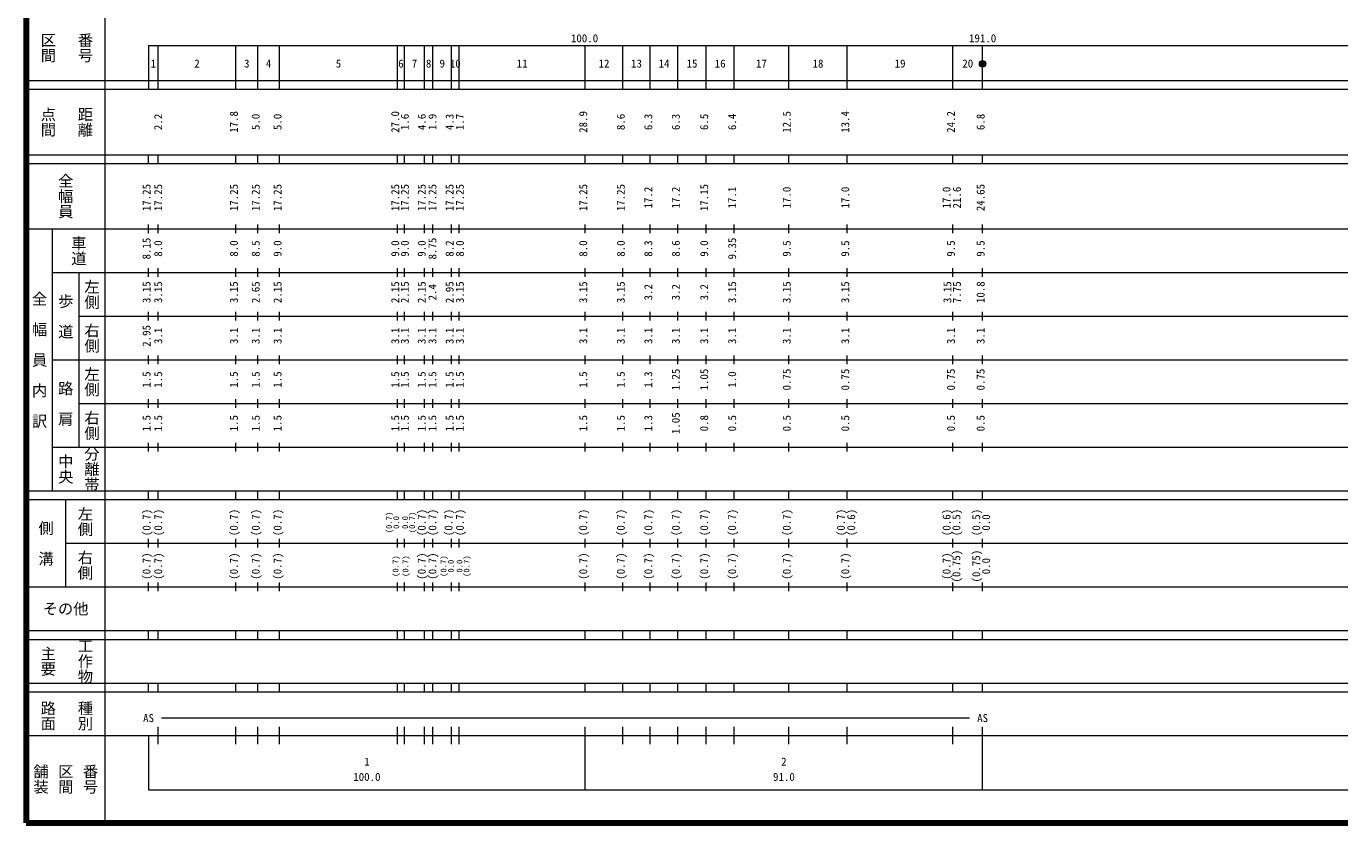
# Model space of a CAD drawing. Units: millimetres on the paper, enlarged 1000 times. Extents: x 40000 to 680000, y 20000 to 380000.
# Drawn here: x 40000 to 340780, y 20000 to 202409 of the extents above; entities that cross this region are included whole.
import ezdxf
from ezdxf.enums import TextEntityAlignment as Align

# ---------------------------------------------------------------- set-up
doc = ezdxf.new("R2010")
doc.units = ezdxf.units.MM
doc.header["$LTSCALE"] = 1000
doc.header["$PDMODE"] = 32
doc.header["$PDSIZE"] = 500
doc.layers.add('M-TTL', color=2, linetype='Continuous', lineweight=140)
doc.layers.add('M-TTL-BAND', color=7, linetype='Continuous', lineweight=13)
doc.styles.add('@ＭＳ ゴシック', font='')
doc.styles.add('ＭＳ ゴシック', font='')
doc.styles.get('@ＭＳ ゴシック').set_extended_font_data('@MS Gothic')
doc.styles.get('ＭＳ ゴシック').set_extended_font_data('MS Gothic')

msp = doc.modelspace()

# ---------------------------------------------------------------- linework, layer by layer
at = {"layer": 'M-TTL'}
for p, q in [((40000, 380000), (40000, 20000)), ((40000, 20000), (680000, 20000))]:
    msp.add_line(p, q, dxfattribs=at)
at = {"layer": 'M-TTL-BAND'}
for p, q in [((58000, 370000), (58000, 20000)), ((68000, 198000), (579000, 198000)), ((68000, 198000), (68000, 188000)), ((70200, 188000), (70200, 198000)), ((88000, 188000), (88000, 198000)), ((93000, 188000), (93000, 198000)), ((98000, 188000), (98000, 198000)), ((125000, 188000), (125000, 198000)), ((126600, 188000), (126600, 198000)), ((131200, 188000), (131200, 198000)), ((133100, 188000), (133100, 198000)), ((137400, 188000), (137400, 198000)), ((139100, 188000), (139100, 198000)), ((168000, 188000), (168000, 198000)), ((176600, 188000), (176600, 198000)), ((182900, 188000), (182900, 198000)), ((189200, 188000), (189200, 198000)), ((195700, 188000), (195700, 198000)), ((202100, 188000), (202100, 198000)), ((214600, 188000), (214600, 198000)), ((228000, 188000), (228000, 198000)), ((252200, 188000), (252200, 198000)), ((259000, 188000), (259000, 198000)), ((40000, 190000), (579000, 190000)), ((40000, 188000), (579000, 188000)), ((40000, 173000), (579000, 173000)), ((68000, 171000), (68000, 173000)), ((70200, 171000), (70200, 173000)), ((88000, 171000), (88000, 173000)), ((93000, 171000), (93000, 173000)), ((98000, 171000), (98000, 173000)), ((125000, 171000), (125000, 173000)), ((126600, 171000), (126600, 173000)), ((131200, 171000), (131200, 173000)), ((133100, 171000), (133100, 173000)), ((137400, 171000), (137400, 173000)), ((139100, 171000), (139100, 173000)), ((168000, 171000), (168000, 173000)), ((176600, 171000), (176600, 173000)), ((182900, 171000), (182900, 173000)), ((189200, 171000), (189200, 173000)), ((195700, 171000), (195700, 173000)), ((202100, 171000), (202100, 173000)), ((214600, 171000), (214600, 173000)), ((228000, 171000), (228000, 173000)), ((252200, 171000), (252200, 173000)), ((259000, 171000), (259000, 173000)), ((40000, 171000), (579000, 171000)), ((68000, 155000), (68000, 157000)), ((70200, 155000), (70200, 157000)), ((88000, 155000), (88000, 157000)), ((93000, 155000), (93000, 157000)), ((98000, 155000), (98000, 157000)), ((125000, 155000), (125000, 157000)), ((126600, 155000), (126600, 157000)), ((131200, 155000), (131200, 157000)), ((133100, 155000), (133100, 157000)), ((137400, 155000), (137400, 157000)), ((139100, 155000), (139100, 157000)), ((168000, 155000), (168000, 157000)), ((176600, 155000), (176600, 157000)), ((182900, 155000), (182900, 157000)), ((189200, 155000), (189200, 157000)), ((195700, 155000), (195700, 157000)), ((202100, 155000), (202100, 157000)), ((214600, 155000), (214600, 157000)), ((228000, 155000), (228000, 157000)), ((252200, 155000), (252200, 157000)), ((259000, 155000), (259000, 157000)), ((40000, 156000), (579000, 156000)), ((46000, 96000), (46000, 156000)), ((46000, 146000), (579000, 146000)), ((52000, 146000), (52000, 106000)), ((68000, 145000), (68000, 147000)), ((70200, 145000), (70200, 147000)), ((88000, 145000), (88000, 147000)), ((93000, 145000), (93000, 147000)), ((98000, 145000), (98000, 147000)), ((125000, 145000), (125000, 147000)), ((126600, 145000), (126600, 147000)), ((131200, 145000), (131200, 147000)), ((133100, 145000), (133100, 147000)), ((137400, 145000), (137400, 147000)), ((139100, 145000), (139100, 147000)), ((168000, 145000), (168000, 147000)), ((176600, 145000), (176600, 147000)), ((182900, 145000), (182900, 147000)), ((189200, 145000), (189200, 147000)), ((195700, 145000), (195700, 147000)), ((202100, 145000), (202100, 147000)), ((214600, 145000), (214600, 147000)), ((228000, 145000), (228000, 147000)), ((252200, 145000), (252200, 147000)), ((259000, 145000), (259000, 147000)), ((52000, 136000), (579000, 136000)), ((68000, 135000), (68000, 137000)), ((70200, 135000), (70200, 137000)), ((88000, 135000), (88000, 137000)), ((93000, 135000), (93000, 137000)), ((98000, 135000), (98000, 137000)), ((125000, 135000), (125000, 137000)), ((126600, 135000), (126600, 137000)), ((131200, 135000), (131200, 137000)), ((133100, 135000), (133100, 137000)), ((137400, 135000), (137400, 137000)), ((139100, 135000), (139100, 137000)), ((168000, 135000), (168000, 137000)), ((176600, 135000), (176600, 137000)), ((182900, 135000), (182900, 137000)), ((189200, 135000), (189200, 137000)), ((195700, 135000), (195700, 137000)), ((202100, 135000), (202100, 137000)), ((214600, 135000), (214600, 137000)), ((228000, 135000), (228000, 137000)), ((252200, 135000), (252200, 137000)), ((259000, 135000), (259000, 137000)), ((68000, 125000), (68000, 127000)), ((70200, 125000), (70200, 127000)), ((88000, 125000), (88000, 127000)), ((93000, 125000), (93000, 127000)), ((98000, 125000), (98000, 127000)), ((125000, 125000), (125000, 127000)), ((126600, 125000), (126600, 127000)), ((131200, 125000), (131200, 127000)), ((133100, 125000), (133100, 127000)), ((137400, 125000), (137400, 127000)), ((139100, 125000), (139100, 127000)), ((168000, 125000), (168000, 127000)), ((176600, 125000), (176600, 127000)), ((182900, 125000), (182900, 127000)), ((189200, 125000), (189200, 127000)), ((195700, 125000), (195700, 127000)), ((202100, 125000), (202100, 127000)), ((214600, 125000), (214600, 127000)), ((228000, 125000), (228000, 127000)), ((252200, 125000), (252200, 127000)), ((259000, 125000), (259000, 127000)), ((46000, 126000), (579000, 126000)), ((52000, 116000), (579000, 116000)), ((68000, 115000), (68000, 117000)), ((70200, 115000), (70200, 117000)), ((88000, 115000), (88000, 117000)), ((93000, 115000), (93000, 117000)), ((98000, 115000), (98000, 117000)), ((125000, 115000), (125000, 117000)), ((126600, 115000), (126600, 117000)), ((131200, 115000), (131200, 117000)), ((133100, 115000), (133100, 117000)), ((137400, 115000), (137400, 117000)), ((139100, 115000), (139100, 117000)), ((168000, 115000), (168000, 117000)), ((176600, 115000), (176600, 117000)), ((182900, 115000), (182900, 117000)), ((189200, 115000), (189200, 117000)), ((195700, 115000), (195700, 117000)), ((202100, 115000), (202100, 117000)), ((214600, 115000), (214600, 117000)), ((228000, 115000), (228000, 117000)), ((252200, 115000), (252200, 117000)), ((259000, 115000), (259000, 117000)), ((46000, 106000), (579000, 106000)), ((68000, 105000), (68000, 107000)), ((70200, 105000), (70200, 107000)), ((88000, 105000), (88000, 107000)), ((93000, 105000), (93000, 107000)), ((98000, 105000), (98000, 107000)), ((125000, 105000), (125000, 107000)), ((126600, 105000), (126600, 107000)), ((131200, 105000), (131200, 107000)), ((133100, 105000), (133100, 107000)), ((137400, 105000), (137400, 107000)), ((139100, 105000), (139100, 107000)), ((168000, 105000), (168000, 107000)), ((176600, 105000), (176600, 107000)), ((182900, 105000), (182900, 107000)), ((189200, 105000), (189200, 107000)), ((195700, 105000), (195700, 107000)), ((202100, 105000), (202100, 107000)), ((214600, 105000), (214600, 107000)), ((228000, 105000), (228000, 107000)), ((252200, 105000), (252200, 107000)), ((259000, 105000), (259000, 107000)), ((40000, 96000), (579000, 96000)), ((40000, 94000), (579000, 94000)), ((49000, 94000), (49000, 74000)), ((68000, 94000), (68000, 96000)), ((70200, 94000), (70200, 96000)), ((88000, 94000), (88000, 96000)), ((93000, 94000), (93000, 96000)), ((98000, 94000), (98000, 96000)), ((125000, 94000), (125000, 96000)), ((126600, 94000), (126600, 96000)), ((131200, 94000), (131200, 96000)), ((133100, 94000), (133100, 96000)), ((137400, 94000), (137400, 96000)), ((139100, 94000), (139100, 96000)), ((168000, 94000), (168000, 96000)), ((176600, 94000), (176600, 96000)), ((182900, 94000), (182900, 96000)), ((189200, 94000), (189200, 96000)), ((195700, 94000), (195700, 96000)), ((202100, 94000), (202100, 96000)), ((214600, 94000), (214600, 96000)), ((228000, 94000), (228000, 96000)), ((252200, 94000), (252200, 96000)), ((259000, 94000), (259000, 96000)), ((68000, 83000), (68000, 85000)), ((70200, 83000), (70200, 85000)), ((88000, 83000), (88000, 85000)), ((93000, 83000), (93000, 85000)), ((98000, 83000), (98000, 85000)), ((125000, 83000), (125000, 85000)), ((126600, 83000), (126600, 85000)), ((131200, 83000), (131200, 85000)), ((133100, 83000), (133100, 85000)), ((137400, 83000), (137400, 85000)), ((139100, 83000), (139100, 85000)), ((168000, 83000), (168000, 85000)), ((176600, 83000), (176600, 85000)), ((182900, 83000), (182900, 85000)), ((189200, 83000), (189200, 85000)), ((195700, 83000), (195700, 85000)), ((202100, 83000), (202100, 85000)), ((214600, 83000), (214600, 85000)), ((228000, 83000), (228000, 85000)), ((252200, 83000), (252200, 85000)), ((259000, 83000), (259000, 85000)), ((49000, 84000), (579000, 84000)), ((40000, 74000), (579000, 74000)), ((68000, 73000), (68000, 75000)), ((70200, 73000), (70200, 75000)), ((88000, 73000), (88000, 75000)), ((93000, 73000), (93000, 75000)), ((98000, 73000), (98000, 75000)), ((125000, 73000), (125000, 75000)), ((126600, 73000), (126600, 75000)), ((131200, 73000), (131200, 75000)), ((133100, 73000), (133100, 75000)), ((137400, 73000), (137400, 75000)), ((139100, 73000), (139100, 75000)), ((168000, 73000), (168000, 75000)), ((176600, 73000), (176600, 75000)), ((182900, 73000), (182900, 75000)), ((189200, 73000), (189200, 75000)), ((195700, 73000), (195700, 75000)), ((202100, 73000), (202100, 75000)), ((214600, 73000), (214600, 75000)), ((228000, 73000), (228000, 75000)), ((252200, 73000), (252200, 75000)), ((259000, 73000), (259000, 75000)), ((40000, 64000), (579000, 64000)), ((68000, 62000), (68000, 64000)), ((70200, 62000), (70200, 64000)), ((88000, 62000), (88000, 64000)), ((93000, 62000), (93000, 64000)), ((98000, 62000), (98000, 64000)), ((125000, 62000), (125000, 64000)), ((126600, 62000), (126600, 64000)), ((131200, 62000), (131200, 64000)), ((133100, 62000), (133100, 64000)), ((137400, 62000), (137400, 64000)), ((139100, 62000), (139100, 64000)), ((168000, 62000), (168000, 64000)), ((176600, 62000), (176600, 64000)), ((182900, 62000), (182900, 64000)), ((189200, 62000), (189200, 64000)), ((195700, 62000), (195700, 64000)), ((202100, 62000), (202100, 64000)), ((214600, 62000), (214600, 64000)), ((228000, 62000), (228000, 64000)), ((252200, 62000), (252200, 64000)), ((259000, 62000), (259000, 64000)), ((40000, 62000), (579000, 62000)), ((40000, 52000), (579000, 52000)), ((68000, 50000), (68000, 52000)), ((70200, 50000), (70200, 52000)), ((88000, 50000), (88000, 52000)), ((93000, 50000), (93000, 52000)), ((98000, 50000), (98000, 52000)), ((125000, 50000), (125000, 52000)), ((126600, 50000), (126600, 52000)), ((131200, 50000), (131200, 52000)), ((133100, 50000), (133100, 52000)), ((137400, 50000), (137400, 52000)), ((139100, 50000), (139100, 52000)), ((168000, 50000), (168000, 52000)), ((176600, 50000), (176600, 52000)), ((182900, 50000), (182900, 52000)), ((189200, 50000), (189200, 52000)), ((195700, 50000), (195700, 52000)), ((202100, 50000), (202100, 52000)), ((214600, 50000), (214600, 52000)), ((228000, 50000), (228000, 52000)), ((252200, 50000), (252200, 52000)), ((252200, 50000), (252200, 52000)), ((259000, 50000), (259000, 52000)), ((259000, 50000), (259000, 52000)), ((40000, 50000), (579000, 50000)), ((71000, 44000), (256000, 44000)), ((40000, 40000), (579000, 40000)), ((68000, 40000), (68000, 27500)), ((70200, 38000), (70200, 42000)), ((88000, 38000), (88000, 42000)), ((93000, 38000), (93000, 42000)), ((98000, 38000), (98000, 42000)), ((125000, 38000), (125000, 42000)), ((126600, 38000), (126600, 42000)), ((131200, 38000), (131200, 42000)), ((133100, 38000), (133100, 42000)), ((137400, 38000), (137400, 42000)), ((139100, 38000), (139100, 42000)), ((168000, 27500), (168000, 42000)), ((176600, 38000), (176600, 42000)), ((182900, 38000), (182900, 42000)), ((189200, 38000), (189200, 42000)), ((195700, 38000), (195700, 42000)), ((202100, 38000), (202100, 42000)), ((214600, 38000), (214600, 42000)), ((228000, 38000), (228000, 42000)), ((252200, 38000), (252200, 42000)), ((259000, 27500), (259000, 42000)), ((68000, 27500), (579000, 27500))]:
    msp.add_line(p, q, dxfattribs=at)
for radius in [750, 600, 450, 300, 150, 20]:
    msp.add_circle((259000, 193791), radius, dxfattribs=at)
msp.add_point((259000, 193791), dxfattribs=at)

# ---------------------------------------------------------------- texts
at = {"layer": 'M-TTL-BAND', "style": '@ＭＳ ゴシック'}
for s, p in [('区間', (45000, 197500)), ('番号', (53500, 197500)), ('点間', (45000, 180500)), ('距離', (53500, 180500)), ('全幅員', (49000, 163500)), ('車道', (52000, 151000)), ('全\u3000幅\u3000員\u3000内\u3000訳', (43000, 126000)), ('左側', (55000, 141000)), ('歩\u3000道', (49000, 136000)), ('右側', (55000, 131000)), ('左側', (55000, 121000)), ('路\u3000肩', (49000, 116000)), ('右側', (55000, 111000)), ('分離帯', (55000, 101000)), ('中央', (49000, 101000)), ('左側', (53500, 89000)), ('側\u3000溝', (44500, 84000)), ('右側', (53500, 79000)), ('主要', (45000, 57000)), ('工作物', (53500, 57000)), ('路面', (45000, 44500)), ('種別', (53500, 44500)), ('舗装', (43333, 30000)), ('区間', (49000, 30000)), ('番号', (54667, 30000))]:
    msp.add_text(s, height=2566, rotation=270, dxfattribs=at).set_placement(p, align=Align.MIDDLE_CENTER)
at = {"layer": 'M-TTL-BAND', "style": 'ＭＳ ゴシック'}
for s, p in [('100.0', (167844, 198195)), ('191.0', (259000, 198195)), ('1', (69100, 192405)), ('2', (79100, 192405)), ('3', (90500, 192405)), ('4', (95500, 192405)), ('5', (111500, 192405)), ('6', (125800, 192405)), ('7', (128900, 192405)), ('8', (132150, 192405)), ('9', (135250, 192405)), ('10', (138250, 192405)), ('11', (153550, 192405)), ('12', (172300, 192405)), ('13', (179750, 192405)), ('14', (186050, 192405)), ('15', (192450, 192405)), ('16', (198900, 192405)), ('17', (208350, 192405)), ('18', (221300, 192405)), ('19', (240100, 192405)), ('20', (255600, 192405)), ('AS', (68000, 42500)), ('AS', (259000, 42500)), ('1', (118000, 32523)), ('2', (213500, 32523)), ('100.0', (118000, 29033)), ('91.0', (213500, 29033))]:
    msp.add_text(s, height=1833, dxfattribs=at).set_placement(p, align=Align.BOTTOM_CENTER)
for s, p in [('2.2', (71669, 180500)), ('17.8', (89000, 180500)), ('5.0', (94000, 180500)), ('5.0', (99000, 180500)), ('27.0', (125948, 180500)), ('1.6', (128151, 180500)), ('4.6', (132012, 180500)), ('1.9', (134465, 180500)), ('4.3', (138400, 180500)), ('1.7', (140751, 180500)), ('28.9', (169000, 180500)), ('8.6', (177600, 180500)), ('6.3', (183900, 180500)), ('6.3', (190200, 180500)), ('6.5', (196700, 180500)), ('6.4', (203100, 180500)), ('12.5', (215600, 180500)), ('13.4', (229000, 180500)), ('24.2', (253200, 180500)), ('6.8', (260000, 180500)), ('17.25', (69000, 163174)), ('17.25', (71669, 163174)), ('17.25', (89000, 163174)), ('17.25', (94000, 163174)), ('17.25', (99000, 163174)), ('17.25', (125948, 163174)), ('17.25', (128151, 163174)), ('17.25', (132012, 163174)), ('17.25', (134465, 163174)), ('17.25', (138400, 163174)), ('17.25', (140751, 163174)), ('17.25', (169000, 163174)), ('17.25', (177600, 163174)), ('17.2', (183900, 163174)), ('17.2', (190200, 163174)), ('17.15', (196700, 163174)), ('17.1', (203100, 163174)), ('17.0', (215600, 163174)), ('17.0', (229000, 163174)), ('17.0', (252200, 163174)), ('21.6', (254570, 163174)), ('24.65', (260000, 163174)), ('8.15', (69000, 151500)), ('8.75', (134465, 151500)), ('9.35', (203100, 151500)), ('8.0', (71669, 151500)), ('8.0', (89000, 151500)), ('8.5', (94000, 151500)), ('9.0', (99000, 151500)), ('9.0', (125948, 151500)), ('9.0', (128151, 151500)), ('9.0', (132012, 151500)), ('8.2', (138400, 151500)), ('8.0', (140751, 151500)), ('8.0', (169000, 151500)), ('8.0', (177600, 151500)), ('8.3', (183900, 151500)), ('8.6', (190200, 151500)), ('9.0', (196700, 151500)), ('9.5', (215600, 151500)), ('9.5', (229000, 151500)), ('9.5', (253200, 151500)), ('9.5', (260000, 151500)), ('3.15', (69000, 141500)), ('3.15', (71669, 141500)), ('3.15', (89000, 141500)), ('2.65', (94000, 141500)), ('2.15', (99000, 141500)), ('2.15', (125948, 141500)), ('2.15', (128151, 141500)), ('2.15', (132012, 141500)), ('2.4', (134465, 141500)), ('2.95', (138400, 141500)), ('3.15', (140751, 141500)), ('3.15', (169000, 141500)), ('3.15', (177600, 141500)), ('3.2', (183900, 141500)), ('3.2', (190200, 141500)), ('3.2', (196700, 141500)), ('3.15', (203100, 141500)), ('3.15', (215600, 141500)), ('3.15', (229000, 141500)), ('3.15', (252388, 141500)), ('7.75', (254570, 141500)), ('10.8', (260000, 141500)), ('2.95', (69000, 131500)), ('3.1', (71669, 131500)), ('3.1', (89000, 131500)), ('3.1', (94000, 131500)), ('3.1', (99000, 131500)), ('3.1', (125948, 131500)), ('3.1', (128151, 131500)), ('3.1', (132012, 131500)), ('3.1', (134465, 131500)), ('3.1', (138400, 131500)), ('3.1', (140751, 131500)), ('3.1', (169000, 131500)), ('3.1', (177600, 131500)), ('3.1', (183900, 131500)), ('3.1', (190200, 131500)), ('3.1', (196700, 131500)), ('3.1', (203100, 131500)), ('3.1', (215600, 131500)), ('3.1', (229000, 131500)), ('3.1', (253200, 131500)), ('3.1', (260000, 131500)), ('1.25', (190200, 121500)), ('1.05', (196700, 121500)), ('0.75', (215600, 121500)), ('0.75', (229000, 121500)), ('0.75', (253200, 121500)), ('0.75', (260000, 121500)), ('1.5', (69000, 121500)), ('1.5', (71669, 121500)), ('1.5', (89000, 121500)), ('1.5', (94000, 121500)), ('1.5', (99000, 121500)), ('1.5', (125948, 121500)), ('1.5', (128151, 121500)), ('1.5', (132012, 121500)), ('1.5', (134465, 121500)), ('1.5', (138400, 121500)), ('1.5', (140751, 121500)), ('1.5', (169000, 121500)), ('1.5', (177600, 121500)), ('1.3', (183900, 121500)), ('1.0', (203100, 121500)), ('1.5', (69000, 111500)), ('1.5', (71669, 111500)), ('1.5', (89000, 111500)), ('1.5', (94000, 111500)), ('1.5', (99000, 111500)), ('1.5', (125948, 111500)), ('1.5', (128151, 111500)), ('1.5', (132012, 111500)), ('1.5', (134465, 111500)), ('1.5', (138400, 111500)), ('1.5', (140751, 111500)), ('1.5', (169000, 111500)), ('1.5', (177600, 111500)), ('1.3', (183900, 111500)), ('1.05', (190200, 111500)), ('0.8', (196700, 111500)), ('0.5', (203100, 111500)), ('0.5', (215600, 111500)), ('0.5', (229000, 111500)), ('0.5', (253200, 111500)), ('0.5', (260000, 111500)), ('(0.7)', (69000, 88764)), ('(0.7)', (71669, 88764)), ('(0.7)', (89000, 88764)), ('(0.7)', (94000, 88764)), ('(0.7)', (99000, 88764)), ('(0.7)', (132012, 88764)), ('(0.7)', (134465, 88764)), ('(0.7)', (138160, 88764)), ('(0.7)', (140751, 88764)), ('(0.7)', (169000, 88764)), ('(0.7)', (177600, 88764)), ('(0.7)', (183900, 88764)), ('(0.7)', (190200, 88764)), ('(0.7)', (196700, 88764)), ('(0.7)', (203100, 88764)), ('(0.7)', (215600, 88764)), ('(0.7)', (228000, 88764)), ('(0.6)', (230370, 88764)), ('(0.6)', (252200, 88764)), ('(0.5)', (254449, 88764)), ('(0.5)', (259000, 88764)), ('0.0', (261249, 88764)), ('(0.7)', (69000, 78764)), ('(0.7)', (71669, 78764)), ('(0.7)', (89000, 78764)), ('(0.7)', (94000, 78764)), ('(0.7)', (99000, 78764)), ('(0.7)', (132012, 78764)), ('(0.7)', (134465, 78764)), ('(0.7)', (169000, 78764)), ('(0.7)', (177600, 78764)), ('(0.7)', (183900, 78764)), ('(0.7)', (190200, 78764)), ('(0.7)', (196700, 78764)), ('(0.7)', (203100, 78764)), ('(0.7)', (215600, 78764)), ('(0.7)', (229000, 78764)), ('(0.7)', (252200, 78764)), ('(0.75)', (254449, 78764)), ('(0.75)', (259002, 78764)), ('0.0', (261251, 78764))]:
    msp.add_text(s, height=1833, rotation=90, dxfattribs=at).set_placement(p, align=Align.BOTTOM_CENTER)
at = {"layer": 'M-TTL-BAND', "style": 'ＭＳ ゴシック', "width": 1.1}
for s, p in [('(0.7)', (124111, 88764)), ('(0.7)', (129414, 88764)), ('0.0', (125774, 88764)), ('0.0', (127814, 88764)), ('(0.7)', (125609, 78764)), ('(0.7)', (127882, 78764)), ('(0.7)', (136596, 78764)), ('0.0', (138290, 78764)), ('0.0', (140275, 78764)), ('(0.7)', (141881, 78764))]:
    msp.add_text(s, height=1320, rotation=90, dxfattribs=at).set_placement(p, align=Align.BOTTOM_CENTER)
at = {"layer": 'M-TTL-BAND', "style": 'ＭＳ ゴシック'}
msp.add_text('その他', height=2566, dxfattribs=at).set_placement((49000, 69000), align=Align.MIDDLE_CENTER)

doc.saveas('drawing.dxf')
